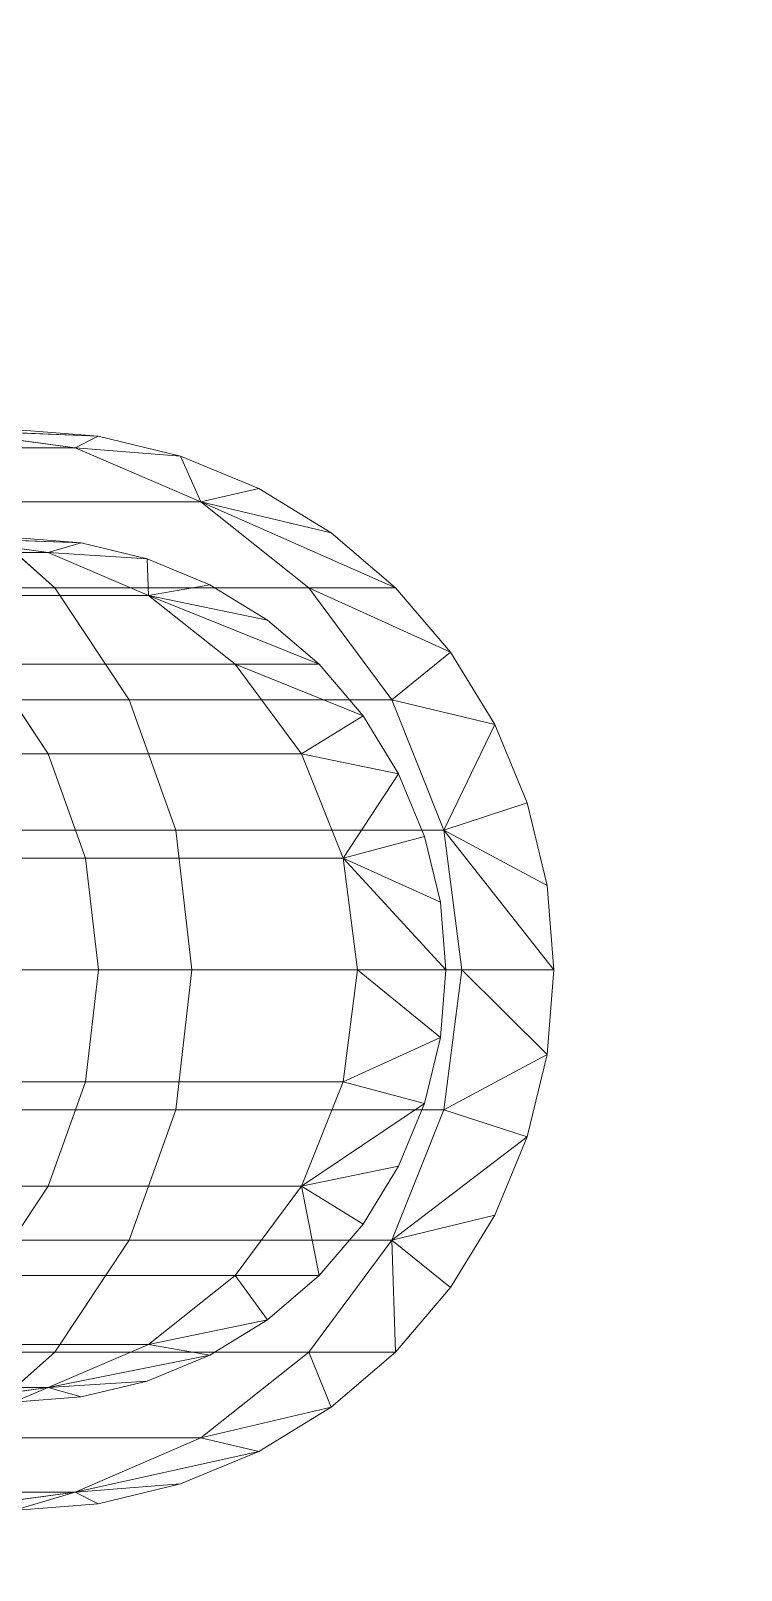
# Model space of a CAD drawing. Header units: centimetres. Extents: x -1762 to 3746, y -261 to 6534.
# Drawn here: x -1337.406 to -1336.749, y 5817.804 to 5819.229 of the extents above; entities that cross this region are included whole.
import ezdxf

# ---------------------------------------------------------------- set-up
doc = ezdxf.new("R2010")
doc.units = ezdxf.units.CM
doc.linetypes.add('Hidden', pattern=[0.714375, 0.47625, -0.238125])
doc.layers.add('A-ANNO-NOTE', color=7, linetype='Continuous', lineweight=9)
doc.layers.add('A-DETL-HDLN', color=7, linetype='Hidden', lineweight=9)
doc.layers.add('G-IMPT', color=7, linetype='Continuous', lineweight=9, true_color=0x007f7f)

# ---------------------------------------------------------------- blocks, each defined once
blk = doc.blocks.new('EQ-05-007 - EQ-05-007_dwg_Agrupar_308-1548997-Planta bodega almacenamiento congelados')
at = {"layer": 'A-DETL-HDLN'}
for p, q in [((3.1718, 9.994), (3.25, 10.0002)), ((3.1718, 9.994), (3.25, 10.0002)), ((3.1931, 9.9832), (3.3181, 10.0002)), ((3.1931, 9.9832), (3.25, 10.0002)), ((3.0955, 9.9757), (3.1718, 9.994)), ((3.0955, 9.9757), (3.1718, 9.994)), ((3.1931, 9.9832), (3.1718, 9.994)), ((3.1718, 9.994), (3.1931, 9.9832)), ((3.1931, 9.9832), (3.1718, 9.994)), ((3.023, 9.9457), (3.1931, 9.9832)), ((3.023, 9.9457), (3.0955, 9.9757)), ((3.023, 9.9457), (3.0955, 9.9757)), ((3.0767, 9.9332), (3.1931, 9.9832)), ((3.1931, 9.9832), (3.0955, 9.9757)), ((3.1931, 9.9832), (3.4059, 9.9832)), ((2.9561, 9.9047), (3.023, 9.9457)), ((2.9561, 9.9047), (3.023, 9.9457)), ((3.0767, 9.9332), (3.023, 9.9457)), ((2.9561, 9.9047), (3.0767, 9.9332)), ((2.9766, 9.8538), (3.0767, 9.9332)), ((3.0767, 9.9332), (3.3014, 9.9332)), ((3.2118, 9.8538), (3.3014, 9.9332)), ((2.8964, 9.8538), (2.9561, 9.9047)), ((2.8964, 9.8538), (2.9561, 9.9047)), ((2.9766, 9.8538), (2.9561, 9.9047)), ((3.1874, 9.8953), (3.25, 9.9002)), ((3.1874, 9.8953), (3.25, 9.9002)), ((3.2181, 9.8866), (3.25, 9.9002)), ((3.2181, 9.8866), (3.3181, 9.9002)), ((3.0684, 9.8566), (3.2181, 9.8866)), ((3.125, 9.8466), (3.2181, 9.8866)), ((3.1264, 9.8806), (3.1874, 9.8953)), ((3.1264, 9.8806), (3.1874, 9.8953)), ((3.2181, 9.8866), (3.1264, 9.8806)), ((3.2181, 9.8866), (3.1874, 9.8953)), ((3.2181, 9.8866), (3.4283, 9.8866)), ((3.0684, 9.8566), (3.1264, 9.8806)), ((3.0684, 9.8566), (3.1264, 9.8806)), ((3.0149, 9.8238), (3.0684, 9.8566)), ((3.0149, 9.8238), (3.0684, 9.8566)), ((3.125, 9.8466), (3.0684, 9.8566)), ((2.8455, 9.7941), (2.8964, 9.8538)), ((2.8455, 9.7941), (2.8964, 9.8538)), ((2.8999, 9.7502), (2.8964, 9.8538)), ((2.9766, 9.8538), (2.8964, 9.8538)), ((2.8999, 9.7502), (2.9766, 9.8538)), ((2.9766, 9.8538), (3.2118, 9.8538)), ((3.0149, 9.8238), (3.125, 9.8466)), ((3.0449, 9.783), (3.125, 9.8466)), ((3.125, 9.8466), (3.3447, 9.8466)), ((3.1429, 9.7502), (3.2118, 9.8538)), ((3.2118, 9.8538), (3.5858, 9.8538)), ((2.9672, 9.783), (3.0149, 9.8238)), ((2.9672, 9.783), (3.0149, 9.8238)), ((3.0449, 9.783), (3.0149, 9.8238)), ((2.8045, 9.7272), (2.8455, 9.7941)), ((2.8045, 9.7272), (2.8455, 9.7941)), ((2.8999, 9.7502), (2.8455, 9.7941)), ((2.9264, 9.7353), (2.9672, 9.783)), ((2.9264, 9.7353), (2.9672, 9.783)), ((2.9835, 9.7002), (2.9672, 9.783)), ((3.0449, 9.783), (2.9672, 9.783)), ((2.9835, 9.7002), (3.0449, 9.783)), ((3.0449, 9.783), (3.273, 9.783)), ((3.2179, 9.7002), (3.273, 9.783)), ((2.7745, 9.6547), (2.8999, 9.7502)), ((2.8999, 9.7502), (2.8045, 9.7272)), ((2.8516, 9.6296), (2.8999, 9.7502)), ((2.8999, 9.7502), (3.1429, 9.7502)), ((3.0997, 9.6296), (3.1429, 9.7502)), ((3.1429, 9.7502), (3.5296, 9.7502)), ((2.8936, 9.6818), (2.9264, 9.7353)), ((2.8936, 9.6818), (2.9264, 9.7353)), ((2.9835, 9.7002), (2.9264, 9.7353)), ((2.7745, 9.6547), (2.8045, 9.7272)), ((2.7745, 9.6547), (2.8045, 9.7272)), ((2.8696, 9.6238), (2.9835, 9.7002)), ((2.9835, 9.7002), (2.8936, 9.6818)), ((2.9449, 9.6037), (2.9835, 9.7002)), ((2.9835, 9.7002), (3.2179, 9.7002)), ((3.1833, 9.6037), (3.2179, 9.7002)), ((3.2179, 9.7002), (3.515, 9.7002)), ((2.8696, 9.6238), (2.8936, 9.6818)), ((2.8696, 9.6238), (2.8936, 9.6818)), ((2.7562, 9.5784), (2.7745, 9.6547)), ((2.7562, 9.5784), (2.7745, 9.6547)), ((2.8516, 9.6296), (2.7745, 9.6547)), ((2.7562, 9.5784), (2.8516, 9.6296)), ((2.8352, 9.5002), (2.8516, 9.6296)), ((2.8516, 9.6296), (3.0997, 9.6296)), ((3.0849, 9.5002), (3.0997, 9.6296)), ((3.0997, 9.6296), (3.4943, 9.6296)), ((2.8549, 9.5628), (2.8696, 9.6238)), ((2.8549, 9.5628), (2.8696, 9.6238)), ((2.9449, 9.6037), (2.8696, 9.6238)), ((2.8549, 9.5628), (2.9449, 9.6037)), ((2.9318, 9.5002), (2.9449, 9.6037)), ((2.9449, 9.6037), (3.1833, 9.6037)), ((3.1715, 9.5002), (3.1833, 9.6037)), ((3.1833, 9.6037), (3.4919, 9.6037)), ((2.75, 9.5002), (2.7562, 9.5784)), ((2.7562, 9.5784), (2.75, 9.5002)), ((2.7562, 9.5784), (2.8352, 9.5002)), ((2.85, 9.5002), (2.8549, 9.5628)), ((2.8549, 9.5628), (2.85, 9.5002)), ((2.8549, 9.5628), (2.9318, 9.5002)), ((2.7562, 9.422), (2.75, 9.5002)), ((2.75, 9.5002), (2.7562, 9.422)), ((2.8516, 9.3708), (2.75, 9.5002)), ((2.75, 9.5002), (2.8352, 9.5002)), ((2.8516, 9.3708), (2.8352, 9.5002)), ((2.8352, 9.5002), (3.0849, 9.5002)), ((2.8549, 9.4376), (2.85, 9.5002)), ((2.85, 9.5002), (2.8549, 9.4376)), ((2.9449, 9.3967), (2.85, 9.5002)), ((2.9318, 9.5002), (2.85, 9.5002)), ((2.9449, 9.3967), (2.9318, 9.5002)), ((2.9318, 9.5002), (3.1715, 9.5002)), ((3.0997, 9.3708), (3.0849, 9.5002)), ((3.0849, 9.5002), (3.4822, 9.5002)), ((3.1833, 9.3967), (3.1715, 9.5002)), ((3.1715, 9.5002), (3.4822, 9.5002)), ((2.8696, 9.3766), (2.8549, 9.4376)), ((2.8696, 9.3766), (2.8549, 9.4376)), ((2.9449, 9.3967), (2.8549, 9.4376)), ((2.7745, 9.3457), (2.7562, 9.422)), ((2.7745, 9.3457), (2.7562, 9.422)), ((2.8516, 9.3708), (2.7562, 9.422)), ((2.9449, 9.3967), (2.8696, 9.3766)), ((2.8936, 9.3186), (2.9449, 9.3967)), ((2.9835, 9.3002), (2.9449, 9.3967)), ((2.9449, 9.3967), (3.1833, 9.3967)), ((3.2179, 9.3002), (3.1833, 9.3967)), ((3.1833, 9.3967), (3.4919, 9.3967)), ((2.8936, 9.3186), (2.8696, 9.3766)), ((2.8936, 9.3186), (2.8696, 9.3766)), ((2.8516, 9.3708), (2.7745, 9.3457)), ((2.8045, 9.2732), (2.8516, 9.3708)), ((2.8999, 9.2502), (2.8516, 9.3708)), ((2.8516, 9.3708), (3.0997, 9.3708)), ((3.1429, 9.2502), (3.0997, 9.3708)), ((3.0997, 9.3708), (3.4943, 9.3708)), ((2.8045, 9.2732), (2.7745, 9.3457)), ((2.8045, 9.2732), (2.7745, 9.3457)), ((2.9264, 9.2651), (2.8936, 9.3186)), ((2.9264, 9.2651), (2.8936, 9.3186)), ((2.9835, 9.3002), (2.8936, 9.3186)), ((2.9264, 9.2651), (2.9835, 9.3002)), ((3.0449, 9.2174), (2.9835, 9.3002)), ((2.9835, 9.3002), (3.2179, 9.3002)), ((3.273, 9.2174), (3.2179, 9.3002)), ((3.2179, 9.3002), (3.515, 9.3002)), ((2.8455, 9.2063), (2.8045, 9.2732)), ((2.8455, 9.2063), (2.8045, 9.2732)), ((2.8999, 9.2502), (2.8045, 9.2732)), ((2.9672, 9.2174), (2.9264, 9.2651)), ((2.9672, 9.2174), (2.9264, 9.2651)), ((3.0449, 9.2174), (2.9264, 9.2651)), ((2.8455, 9.2063), (2.8999, 9.2502)), ((2.9766, 9.1467), (2.8999, 9.2502)), ((2.8999, 9.2502), (3.1429, 9.2502)), ((3.2118, 9.1467), (3.1429, 9.2502)), ((3.1429, 9.2502), (3.5296, 9.2502)), ((3.0149, 9.1766), (2.9672, 9.2174)), ((3.0149, 9.1766), (2.9672, 9.2174)), ((3.125, 9.1538), (2.9672, 9.2174)), ((3.0449, 9.2174), (2.9672, 9.2174)), ((3.125, 9.1538), (3.0449, 9.2174)), ((3.0449, 9.2174), (3.273, 9.2174)), ((2.8964, 9.1467), (2.8455, 9.2063)), ((2.8964, 9.1467), (2.8455, 9.2063)), ((2.9766, 9.1467), (2.8455, 9.2063)), ((3.0684, 9.1438), (3.0149, 9.1766)), ((3.0684, 9.1438), (3.0149, 9.1766)), ((3.125, 9.1538), (3.0149, 9.1766)), ((2.9561, 9.0957), (2.8964, 9.1467)), ((2.9561, 9.0957), (2.8964, 9.1467)), ((3.0767, 9.0672), (2.8964, 9.1467)), ((2.9766, 9.1467), (2.8964, 9.1467)), ((3.0767, 9.0672), (2.9766, 9.1467)), ((2.9766, 9.1467), (3.2118, 9.1467)), ((3.125, 9.1538), (3.0684, 9.1438)), ((3.2181, 9.1138), (3.125, 9.1538)), ((3.1264, 9.1198), (3.125, 9.1538)), ((3.125, 9.1538), (3.3447, 9.1538)), ((3.3014, 9.0672), (3.2118, 9.1467)), ((3.2118, 9.1467), (3.5858, 9.1467)), ((3.1264, 9.1198), (3.0684, 9.1438)), ((3.1264, 9.1198), (3.0684, 9.1438)), ((3.1874, 9.1051), (3.1264, 9.1198)), ((3.1874, 9.1051), (3.1264, 9.1198)), ((3.2181, 9.1138), (3.1264, 9.1198)), ((3.1874, 9.1051), (3.2181, 9.1138)), ((3.25, 9.1002), (3.1874, 9.1051)), ((3.25, 9.1002), (3.1874, 9.1051)), ((3.3181, 9.1002), (3.1874, 9.1051)), ((3.3181, 9.1002), (3.2181, 9.1138)), ((3.2181, 9.1138), (3.4283, 9.1138)), ((3.023, 9.0547), (2.9561, 9.0957)), ((3.023, 9.0547), (2.9561, 9.0957)), ((3.0767, 9.0672), (2.9561, 9.0957)), ((3.0767, 9.0672), (3.023, 9.0547)), ((3.1931, 9.0172), (3.0767, 9.0672)), ((3.0955, 9.0247), (3.0767, 9.0672)), ((3.0767, 9.0672), (3.3014, 9.0672)), ((3.0955, 9.0247), (3.023, 9.0547)), ((3.0955, 9.0247), (3.023, 9.0547)), ((3.1718, 9.0064), (3.0955, 9.0247)), ((3.1718, 9.0064), (3.0955, 9.0247)), ((3.1931, 9.0172), (3.0955, 9.0247)), ((3.1718, 9.0064), (3.1931, 9.0172)), ((3.1718, 9.0064), (3.1931, 9.0172)), ((3.1718, 9.0064), (3.1931, 9.0172)), ((3.3181, 9.0002), (3.1931, 9.0172)), ((3.1931, 9.0172), (3.4059, 9.0172)), ((3.1718, 9.0064), (3.25, 9.0002)), ((3.25, 9.0002), (3.1718, 9.0064)), ((3.3181, 9.0002), (3.1718, 9.0064))]:
    blk.add_line(p, q, dxfattribs=at)
at = {"layer": 'G-IMPT'}
for p, q in [((3.1718, 9.994), (3.25, 10.0002)), ((3.1718, 9.994), (3.25, 10.0002)), ((3.25, 10.0002), (3.1718, 9.994)), ((3.1931, 9.9832), (3.3181, 10.0002)), ((3.1931, 9.9832), (3.25, 10.0002)), ((3.0955, 9.9757), (3.1718, 9.994)), ((3.0955, 9.9757), (3.1718, 9.994)), ((3.0955, 9.9757), (3.1718, 9.994)), ((3.1931, 9.9832), (3.1718, 9.994)), ((3.023, 9.9457), (3.1931, 9.9832)), ((3.023, 9.9457), (3.0955, 9.9757)), ((3.023, 9.9457), (3.0955, 9.9757)), ((3.0955, 9.9757), (3.023, 9.9457)), ((3.0767, 9.9332), (3.1931, 9.9832)), ((3.1931, 9.9832), (3.0955, 9.9757)), ((3.1931, 9.9832), (3.4059, 9.9832)), ((2.9561, 9.9047), (3.023, 9.9457)), ((2.9561, 9.9047), (3.023, 9.9457)), ((2.9561, 9.9047), (3.023, 9.9457)), ((3.0767, 9.9332), (3.023, 9.9457)), ((2.9561, 9.9047), (3.0767, 9.9332)), ((2.9766, 9.8538), (3.0767, 9.9332)), ((3.0767, 9.9332), (3.3014, 9.9332)), ((3.2118, 9.8538), (3.3014, 9.9332)), ((2.8964, 9.8538), (2.9561, 9.9047)), ((2.8964, 9.8538), (2.9561, 9.9047)), ((2.8964, 9.8538), (2.9561, 9.9047)), ((2.9766, 9.8538), (2.9561, 9.9047)), ((3.1874, 9.8953), (3.25, 9.9002)), ((3.1874, 9.8953), (3.25, 9.9002)), ((3.25, 9.9002), (3.1874, 9.8953)), ((3.2181, 9.8866), (3.25, 9.9002)), ((3.2181, 9.8866), (3.3181, 9.9002)), ((3.0684, 9.8566), (3.2181, 9.8866)), ((3.125, 9.8466), (3.2181, 9.8866)), ((3.1264, 9.8806), (3.1874, 9.8953)), ((3.1264, 9.8806), (3.1874, 9.8953)), ((3.1874, 9.8953), (3.1264, 9.8806)), ((3.2181, 9.8866), (3.1264, 9.8806)), ((3.2181, 9.8866), (3.1874, 9.8953)), ((3.2181, 9.8866), (3.4283, 9.8866)), ((3.0684, 9.8566), (3.1264, 9.8806)), ((3.0684, 9.8566), (3.1264, 9.8806)), ((3.1264, 9.8806), (3.0684, 9.8566)), ((3.0149, 9.8238), (3.0684, 9.8566)), ((3.0149, 9.8238), (3.0684, 9.8566)), ((3.0149, 9.8238), (3.0684, 9.8566)), ((3.125, 9.8466), (3.0684, 9.8566)), ((2.8455, 9.7941), (2.8964, 9.8538)), ((2.8455, 9.7941), (2.8964, 9.8538)), ((2.8964, 9.8538), (2.8455, 9.7941)), ((2.8999, 9.7502), (2.8964, 9.8538)), ((2.9766, 9.8538), (2.8964, 9.8538)), ((2.8999, 9.7502), (2.9766, 9.8538)), ((2.9766, 9.8538), (3.2118, 9.8538)), ((3.0149, 9.8238), (3.125, 9.8466)), ((3.0449, 9.783), (3.125, 9.8466)), ((3.125, 9.8466), (3.3447, 9.8466)), ((3.1429, 9.7502), (3.2118, 9.8538)), ((3.2118, 9.8538), (3.5858, 9.8538)), ((2.9672, 9.783), (3.0149, 9.8238)), ((2.9672, 9.783), (3.0149, 9.8238)), ((2.9672, 9.783), (3.0149, 9.8238)), ((3.0449, 9.783), (3.0149, 9.8238)), ((2.8045, 9.7272), (2.8455, 9.7941)), ((2.8045, 9.7272), (2.8455, 9.7941)), ((2.8045, 9.7272), (2.8455, 9.7941)), ((2.8999, 9.7502), (2.8455, 9.7941)), ((2.9264, 9.7353), (2.9672, 9.783)), ((2.9264, 9.7353), (2.9672, 9.783)), ((2.9672, 9.783), (2.9264, 9.7353)), ((2.9835, 9.7002), (2.9672, 9.783)), ((3.0449, 9.783), (2.9672, 9.783)), ((2.9835, 9.7002), (3.0449, 9.783)), ((3.0449, 9.783), (3.273, 9.783)), ((3.2179, 9.7002), (3.273, 9.783)), ((2.7745, 9.6547), (2.8999, 9.7502)), ((2.8999, 9.7502), (2.8045, 9.7272)), ((2.8516, 9.6296), (2.8999, 9.7502)), ((2.8999, 9.7502), (3.1429, 9.7502)), ((3.0997, 9.6296), (3.1429, 9.7502)), ((3.1429, 9.7502), (3.5296, 9.7502)), ((2.8936, 9.6818), (2.9264, 9.7353)), ((2.8936, 9.6818), (2.9264, 9.7353)), ((2.9264, 9.7353), (2.8936, 9.6818)), ((2.9835, 9.7002), (2.9264, 9.7353)), ((2.7745, 9.6547), (2.8045, 9.7272)), ((2.7745, 9.6547), (2.8045, 9.7272)), ((2.8045, 9.7272), (2.7745, 9.6547)), ((2.8696, 9.6238), (2.9835, 9.7002)), ((2.9835, 9.7002), (2.8936, 9.6818)), ((2.9449, 9.6037), (2.9835, 9.7002)), ((2.9835, 9.7002), (3.2179, 9.7002)), ((3.1833, 9.6037), (3.2179, 9.7002)), ((3.2179, 9.7002), (3.515, 9.7002)), ((2.8696, 9.6238), (2.8936, 9.6818)), ((2.8696, 9.6238), (2.8936, 9.6818)), ((2.8936, 9.6818), (2.8696, 9.6238)), ((2.7562, 9.5784), (2.7745, 9.6547)), ((2.7562, 9.5784), (2.7745, 9.6547)), ((2.7562, 9.5784), (2.7745, 9.6547)), ((2.8516, 9.6296), (2.7745, 9.6547)), ((2.7562, 9.5784), (2.8516, 9.6296)), ((2.8352, 9.5002), (2.8516, 9.6296)), ((2.8516, 9.6296), (3.0997, 9.6296)), ((3.0849, 9.5002), (3.0997, 9.6296)), ((3.0997, 9.6296), (3.4943, 9.6296)), ((2.8549, 9.5628), (2.8696, 9.6238)), ((2.8549, 9.5628), (2.8696, 9.6238)), ((2.8696, 9.6238), (2.8549, 9.5628)), ((2.8549, 9.5628), (2.8696, 9.6238)), ((2.9449, 9.6037), (2.8696, 9.6238)), ((2.8549, 9.5628), (2.9449, 9.6037)), ((2.9318, 9.5002), (2.9449, 9.6037)), ((2.9449, 9.6037), (3.1833, 9.6037)), ((3.1715, 9.5002), (3.1833, 9.6037)), ((3.1833, 9.6037), (3.4919, 9.6037)), ((2.75, 9.5002), (2.7562, 9.5784)), ((2.7562, 9.5784), (2.75, 9.5002)), ((2.75, 9.5002), (2.7562, 9.5784)), ((2.7562, 9.5784), (2.8352, 9.5002)), ((2.85, 9.5002), (2.8549, 9.5628)), ((2.8549, 9.5628), (2.85, 9.5002)), ((2.8549, 9.5628), (2.85, 9.5002)), ((2.85, 9.5002), (2.8549, 9.5628)), ((2.8549, 9.5628), (2.9318, 9.5002)), ((2.7562, 9.422), (2.75, 9.5002)), ((2.75, 9.5002), (2.7562, 9.422)), ((2.8516, 9.3708), (2.75, 9.5002)), ((2.75, 9.5002), (2.8352, 9.5002)), ((2.7562, 9.422), (2.75, 9.5002)), ((2.75, 9.5002), (2.7562, 9.422)), ((2.8516, 9.3708), (2.8352, 9.5002)), ((2.8352, 9.5002), (3.0849, 9.5002)), ((2.8549, 9.4376), (2.85, 9.5002)), ((2.85, 9.5002), (2.8549, 9.4376)), ((2.9449, 9.3967), (2.85, 9.5002)), ((2.9318, 9.5002), (2.85, 9.5002)), ((2.8549, 9.4376), (2.85, 9.5002)), ((2.9449, 9.3967), (2.9318, 9.5002)), ((2.9318, 9.5002), (3.1715, 9.5002)), ((3.0997, 9.3708), (3.0849, 9.5002)), ((3.0849, 9.5002), (3.4822, 9.5002)), ((3.1833, 9.3967), (3.1715, 9.5002)), ((3.1715, 9.5002), (3.4822, 9.5002)), ((2.8696, 9.3766), (2.8549, 9.4376)), ((2.8696, 9.3766), (2.8549, 9.4376)), ((2.9449, 9.3967), (2.8549, 9.4376)), ((2.8696, 9.3766), (2.8549, 9.4376)), ((2.7745, 9.3457), (2.7562, 9.422)), ((2.7745, 9.3457), (2.7562, 9.422)), ((2.8516, 9.3708), (2.7562, 9.422)), ((2.7745, 9.3457), (2.7562, 9.422)), ((2.7562, 9.422), (2.7745, 9.3457)), ((2.9449, 9.3967), (2.8696, 9.3766)), ((2.8936, 9.3186), (2.9449, 9.3967)), ((2.9835, 9.3002), (2.9449, 9.3967)), ((2.9449, 9.3967), (3.1833, 9.3967)), ((3.2179, 9.3002), (3.1833, 9.3967)), ((3.1833, 9.3967), (3.4919, 9.3967)), ((2.8936, 9.3186), (2.8696, 9.3766)), ((2.8936, 9.3186), (2.8696, 9.3766)), ((2.8936, 9.3186), (2.8696, 9.3766)), ((2.8516, 9.3708), (2.7745, 9.3457)), ((2.8045, 9.2732), (2.8516, 9.3708)), ((2.8999, 9.2502), (2.8516, 9.3708)), ((2.8516, 9.3708), (3.0997, 9.3708)), ((3.1429, 9.2502), (3.0997, 9.3708)), ((3.0997, 9.3708), (3.4943, 9.3708)), ((2.8045, 9.2732), (2.7745, 9.3457)), ((2.8045, 9.2732), (2.7745, 9.3457)), ((2.7745, 9.3457), (2.8045, 9.2732)), ((2.9264, 9.2651), (2.8936, 9.3186)), ((2.9264, 9.2651), (2.8936, 9.3186)), ((2.9835, 9.3002), (2.8936, 9.3186)), ((2.8936, 9.3186), (2.9264, 9.2651)), ((2.9264, 9.2651), (2.9835, 9.3002)), ((3.0449, 9.2174), (2.9835, 9.3002)), ((2.9835, 9.3002), (3.2179, 9.3002)), ((3.273, 9.2174), (3.2179, 9.3002)), ((3.2179, 9.3002), (3.515, 9.3002)), ((2.8455, 9.2063), (2.8045, 9.2732)), ((2.8455, 9.2063), (2.8045, 9.2732)), ((2.8999, 9.2502), (2.8045, 9.2732)), ((2.8045, 9.2732), (2.8455, 9.2063)), ((2.9672, 9.2174), (2.9264, 9.2651)), ((2.9672, 9.2174), (2.9264, 9.2651)), ((3.0449, 9.2174), (2.9264, 9.2651)), ((2.9264, 9.2651), (2.9672, 9.2174)), ((2.8455, 9.2063), (2.8999, 9.2502)), ((2.9766, 9.1467), (2.8999, 9.2502)), ((2.8999, 9.2502), (3.1429, 9.2502)), ((3.2118, 9.1467), (3.1429, 9.2502)), ((3.1429, 9.2502), (3.5296, 9.2502)), ((3.0149, 9.1766), (2.9672, 9.2174)), ((3.0149, 9.1766), (2.9672, 9.2174)), ((3.125, 9.1538), (2.9672, 9.2174)), ((3.0449, 9.2174), (2.9672, 9.2174)), ((2.9672, 9.2174), (3.0149, 9.1766)), ((3.0149, 9.1766), (2.9672, 9.2174)), ((3.125, 9.1538), (3.0449, 9.2174)), ((3.0449, 9.2174), (3.273, 9.2174)), ((2.8964, 9.1467), (2.8455, 9.2063)), ((2.8964, 9.1467), (2.8455, 9.2063)), ((2.9766, 9.1467), (2.8455, 9.2063)), ((2.8964, 9.1467), (2.8455, 9.2063)), ((3.0684, 9.1438), (3.0149, 9.1766)), ((3.0684, 9.1438), (3.0149, 9.1766)), ((3.125, 9.1538), (3.0149, 9.1766)), ((3.0149, 9.1766), (3.0684, 9.1438)), ((2.9561, 9.0957), (2.8964, 9.1467)), ((2.9561, 9.0957), (2.8964, 9.1467)), ((3.0767, 9.0672), (2.8964, 9.1467)), ((2.9766, 9.1467), (2.8964, 9.1467)), ((2.8964, 9.1467), (2.9561, 9.0957)), ((3.0767, 9.0672), (2.9766, 9.1467)), ((2.9766, 9.1467), (3.2118, 9.1467)), ((3.125, 9.1538), (3.0684, 9.1438)), ((3.2181, 9.1138), (3.125, 9.1538)), ((3.1264, 9.1198), (3.125, 9.1538)), ((3.125, 9.1538), (3.3447, 9.1538)), ((3.3014, 9.0672), (3.2118, 9.1467)), ((3.2118, 9.1467), (3.5858, 9.1467)), ((3.1264, 9.1198), (3.0684, 9.1438)), ((3.1264, 9.1198), (3.0684, 9.1438)), ((3.0684, 9.1438), (3.1264, 9.1198)), ((3.1874, 9.1051), (3.1264, 9.1198)), ((3.1874, 9.1051), (3.1264, 9.1198)), ((3.2181, 9.1138), (3.1264, 9.1198)), ((3.1264, 9.1198), (3.1874, 9.1051)), ((3.1874, 9.1051), (3.2181, 9.1138)), ((3.25, 9.1002), (3.1874, 9.1051)), ((3.25, 9.1002), (3.1874, 9.1051)), ((3.3181, 9.1002), (3.1874, 9.1051)), ((3.25, 9.1002), (3.1874, 9.1051)), ((3.1874, 9.1051), (3.25, 9.1002)), ((3.3181, 9.1002), (3.2181, 9.1138)), ((3.2181, 9.1138), (3.4283, 9.1138)), ((3.023, 9.0547), (2.9561, 9.0957)), ((3.023, 9.0547), (2.9561, 9.0957)), ((3.0767, 9.0672), (2.9561, 9.0957)), ((3.023, 9.0547), (2.9561, 9.0957)), ((3.0767, 9.0672), (3.023, 9.0547)), ((3.1931, 9.0172), (3.0767, 9.0672)), ((3.0955, 9.0247), (3.0767, 9.0672)), ((3.0767, 9.0672), (3.3014, 9.0672)), ((3.0955, 9.0247), (3.023, 9.0547)), ((3.0955, 9.0247), (3.023, 9.0547)), ((3.023, 9.0547), (3.0955, 9.0247)), ((3.1718, 9.0064), (3.0955, 9.0247)), ((3.1718, 9.0064), (3.0955, 9.0247)), ((3.1931, 9.0172), (3.0955, 9.0247)), ((3.0955, 9.0247), (3.1718, 9.0064)), ((3.1718, 9.0064), (3.1931, 9.0172)), ((3.3181, 9.0002), (3.1931, 9.0172)), ((3.1931, 9.0172), (3.4059, 9.0172)), ((3.1718, 9.0064), (3.25, 9.0002)), ((3.25, 9.0002), (3.1718, 9.0064)), ((3.3181, 9.0002), (3.1718, 9.0064)), ((3.1718, 9.0064), (3.25, 9.0002))]:
    blk.add_line(p, q, dxfattribs=at)
at = {"layer": 'G-IMPT', "flags": 128}
for points in [[(4.6677, 9.9332), (4.125, 9.9332), (4.1853, 9.9832), (3.7443, 9.9832), (3.8358, 10.0002), (3.5179, 10.0002), (3.63, 9.9832), (3.4431, 9.9832), (3.5596, 9.9332), (3.4045, 9.9757), (3.5596, 9.9332), (3.477, 9.9457), (3.4045, 9.9757), (3.3282, 9.994), (3.25, 10.0002), (3.1718, 9.994), (3.0955, 9.9757)], [(3.1718, 9.994), (3.25, 10.0002), (3.1931, 9.9832), (3.25, 10.0002), (3.3181, 10.0002), (3.1931, 9.9832), (3.1718, 9.994), (3.0955, 9.9757)], [(4.0732, 9.8538), (3.5858, 9.8538), (3.659, 9.9332), (3.3014, 9.9332), (3.4059, 9.9832), (3.1931, 9.9832), (3.3181, 10.0002), (3.25, 10.0002)], [(3.1718, 9.994), (3.1931, 9.9832), (3.4059, 9.9832), (3.3014, 9.9332), (3.659, 9.9332), (3.5858, 9.8538), (4.0732, 9.8538)], [(3.023, 9.9457), (3.0955, 9.9757), (3.1931, 9.9832), (3.023, 9.9457), (3.1931, 9.9832), (3.0767, 9.9332), (3.3014, 9.9332), (3.2118, 9.8538), (3.5858, 9.8538), (3.5296, 9.7502), (4.0335, 9.7502), (4.0085, 9.6296)], [(4.0085, 9.6296), (4.0335, 9.7502), (3.5296, 9.7502), (3.5858, 9.8538), (3.2118, 9.8538), (3.3014, 9.9332), (3.0767, 9.9332), (3.1931, 9.9832), (3.0955, 9.9757), (3.023, 9.9457)], [(2.9561, 9.9047), (3.023, 9.9457), (3.0767, 9.9332), (2.9561, 9.9047), (2.8964, 9.8538)], [(4.0085, 9.6296), (3.4943, 9.6296), (3.5296, 9.7502), (3.1429, 9.7502), (3.2118, 9.8538), (2.9766, 9.8538), (3.0767, 9.9332), (3.023, 9.9457), (2.9561, 9.9047)], [(4.0085, 9.6296), (3.4943, 9.6296), (3.5296, 9.7502), (3.1429, 9.7502), (3.2118, 9.8538), (2.9766, 9.8538), (2.9561, 9.9047), (2.9766, 9.8538), (3.0767, 9.9332), (2.9561, 9.9047)], [(2.9561, 9.9047), (2.8964, 9.8538), (2.8455, 9.7941), (2.8999, 9.7502), (2.9766, 9.8538), (2.8964, 9.8538), (2.8999, 9.7502), (2.8964, 9.8538), (2.8455, 9.7941)], [(3.273, 9.783), (3.2179, 9.7002), (2.9835, 9.7002), (2.8936, 9.6818), (2.8696, 9.6238), (2.9835, 9.7002), (2.9449, 9.6037), (2.8549, 9.5628), (2.9318, 9.5002), (2.85, 9.5002), (2.8549, 9.5628), (2.9318, 9.5002), (2.9449, 9.6037), (2.8696, 9.6238), (2.9835, 9.7002), (2.8936, 9.6818), (2.9264, 9.7353), (2.9835, 9.7002), (2.9672, 9.783), (3.0449, 9.783), (3.0149, 9.8238), (3.125, 9.8466), (3.2181, 9.8866), (3.0684, 9.8566), (3.1264, 9.8806), (3.2181, 9.8866), (3.4283, 9.8866)], [(3.25, 9.9002), (3.2181, 9.8866), (3.1874, 9.8953), (3.1264, 9.8806), (3.2181, 9.8866), (3.0684, 9.8566), (3.125, 9.8466), (3.0449, 9.783), (3.0149, 9.8238), (2.9672, 9.783), (3.0449, 9.783), (2.9835, 9.7002), (2.9672, 9.783), (2.9264, 9.7353), (2.9835, 9.7002), (3.0449, 9.783), (3.273, 9.783), (3.2179, 9.7002), (3.515, 9.7002)], [(3.0684, 9.8566), (3.1264, 9.8806), (3.1874, 9.8953), (3.25, 9.9002)], [(4.7056, 9.8866), (4.1982, 9.8866), (4.25, 9.9002), (3.8358, 9.9002), (3.7626, 9.8866), (3.4283, 9.8866), (3.5179, 9.9002), (3.3181, 9.9002), (3.2181, 9.8866), (3.1874, 9.8953), (3.25, 9.9002), (3.2181, 9.8866), (3.3181, 9.9002), (3.25, 9.9002), (3.3126, 9.8953), (3.3181, 9.9002), (3.4181, 9.8866), (3.3736, 9.8806), (3.5113, 9.8466), (3.4316, 9.8566), (3.4851, 9.8238), (3.5113, 9.8466), (3.5215, 9.7939), (3.5914, 9.783)], [(4.15, 9.8466), (4.1982, 9.8866), (3.7626, 9.8866), (3.6944, 9.8466), (3.3447, 9.8466), (3.4283, 9.8866), (3.2181, 9.8866), (3.125, 9.8466), (3.3447, 9.8466), (3.4283, 9.8866), (3.7626, 9.8866), (3.6944, 9.8466), (4.0705, 9.8466)], [(3.0684, 9.8566), (3.0149, 9.8238), (2.9672, 9.783)], [(4.0705, 9.8466), (3.6944, 9.8466), (3.6358, 9.783), (3.273, 9.783), (3.3447, 9.8466), (3.125, 9.8466), (3.0684, 9.8566), (3.0149, 9.8238), (3.125, 9.8466), (3.0449, 9.783), (3.273, 9.783), (3.3447, 9.8466), (3.6944, 9.8466), (3.6358, 9.783), (4.0461, 9.783)], [(3.4943, 9.6296), (3.0997, 9.6296), (3.1429, 9.7502), (2.8999, 9.7502), (2.9766, 9.8538), (2.8964, 9.8538)], [(2.7745, 9.6547), (2.8045, 9.7272), (2.8455, 9.7941), (2.8045, 9.7272)], [(2.8455, 9.7941), (2.8999, 9.7502), (3.1429, 9.7502), (3.0997, 9.6296), (3.4943, 9.6296)], [(2.8696, 9.6238), (2.8936, 9.6818), (2.9264, 9.7353), (2.9672, 9.783)], [(2.7745, 9.6547), (2.8045, 9.7272), (2.8999, 9.7502), (2.7745, 9.6547), (2.8999, 9.7502), (2.8516, 9.6296), (3.0997, 9.6296), (3.0849, 9.5002), (3.4822, 9.5002)], [(3.4822, 9.5002), (3.0849, 9.5002), (3.0997, 9.6296), (2.8516, 9.6296), (2.8999, 9.7502), (2.8045, 9.7272)], [(3.4919, 9.6037), (3.1833, 9.6037), (3.2179, 9.7002), (2.9835, 9.7002), (2.9449, 9.6037), (3.1833, 9.6037), (3.2179, 9.7002), (3.515, 9.7002)], [(4.0732, 9.1467), (3.5858, 9.1467), (3.5296, 9.2502), (3.1429, 9.2502), (3.0997, 9.3708), (2.8516, 9.3708), (2.8352, 9.5002), (2.8516, 9.6296), (2.7745, 9.6547), (2.7562, 9.5784), (2.8516, 9.6296), (2.7745, 9.6547), (2.7562, 9.5784)], [(2.7562, 9.5784), (2.8516, 9.6296), (2.8352, 9.5002), (2.7562, 9.5784), (2.8352, 9.5002), (2.75, 9.5002), (2.7562, 9.5784), (2.75, 9.5002)], [(3.4919, 9.6037), (3.1833, 9.6037), (3.1715, 9.5002), (2.9318, 9.5002), (2.9449, 9.6037), (2.8549, 9.5628), (2.8696, 9.6238), (2.9449, 9.6037), (3.1833, 9.6037), (3.1715, 9.5002), (3.4822, 9.5002)], [(2.8352, 9.5002), (3.0849, 9.5002), (3.0997, 9.3708), (3.4943, 9.3708)], [(3.4943, 9.3708), (3.0997, 9.3708), (3.0849, 9.5002), (2.8352, 9.5002)], [(3.4919, 9.3967), (3.1833, 9.3967), (3.1715, 9.5002), (2.9318, 9.5002), (2.9449, 9.3967), (2.8549, 9.4376), (2.85, 9.5002), (2.9449, 9.3967), (2.9318, 9.5002), (2.85, 9.5002), (2.9449, 9.3967), (2.8549, 9.4376), (2.8696, 9.3766), (2.9449, 9.3967), (2.8936, 9.3186), (2.9835, 9.3002), (3.0449, 9.2174), (2.9264, 9.2651), (2.9672, 9.2174), (3.0449, 9.2174), (3.125, 9.1538), (2.9672, 9.2174), (3.0149, 9.1766), (3.125, 9.1538), (3.0449, 9.2174), (3.273, 9.2174)], [(2.85, 9.5002), (2.8549, 9.4376), (2.8696, 9.3766), (2.8936, 9.3186)], [(3.4822, 9.5002), (3.1715, 9.5002), (3.1833, 9.3967), (2.9449, 9.3967), (2.8696, 9.3766), (2.8936, 9.3186), (2.9449, 9.3967), (2.9835, 9.3002), (2.9264, 9.2651), (3.0449, 9.2174), (2.9672, 9.2174), (3.125, 9.1538), (3.0149, 9.1766), (3.0684, 9.1438), (3.125, 9.1538), (3.1264, 9.1198), (3.2181, 9.1138), (3.3181, 9.1002), (3.1874, 9.1051), (3.25, 9.1002)], [(4.0732, 9.1467), (3.5858, 9.1467), (3.5296, 9.2502), (3.1429, 9.2502), (3.0997, 9.3708), (2.8516, 9.3708), (2.7562, 9.422), (2.7745, 9.3457)], [(3.4919, 9.3967), (3.1833, 9.3967), (3.2179, 9.3002), (2.9835, 9.3002), (2.9449, 9.3967), (3.1833, 9.3967), (3.2179, 9.3002), (3.515, 9.3002)], [(4.7659, 9.0172), (4.3147, 9.0172), (4.25, 9.0002), (3.8358, 9.0002), (3.7443, 9.0172), (3.4059, 9.0172), (3.3014, 9.0672), (3.0767, 9.0672), (2.9766, 9.1467), (2.8455, 9.2063), (2.8045, 9.2732), (2.8999, 9.2502), (2.9766, 9.1467), (3.2118, 9.1467), (3.3014, 9.0672), (3.659, 9.0672), (3.7443, 9.0172), (4.1853, 9.0172), (4.25, 9.0002), (4.7324, 9.0002)], [(4.6989, 9.0172), (4.1853, 9.0172), (4.125, 9.0672), (3.659, 9.0672), (3.5858, 9.1467), (3.2118, 9.1467), (3.1429, 9.2502), (2.8999, 9.2502), (2.8516, 9.3708), (2.8045, 9.2732), (2.8516, 9.3708), (2.7745, 9.3457), (2.8045, 9.2732)], [(2.8045, 9.2732), (2.7745, 9.3457), (2.8516, 9.3708), (2.8999, 9.2502), (3.1429, 9.2502), (3.2118, 9.1467), (3.5858, 9.1467), (3.659, 9.0672), (4.125, 9.0672), (4.1853, 9.0172), (4.6989, 9.0172), (4.6677, 9.0672), (4.125, 9.0672), (4.0732, 9.1467)], [(3.6358, 9.2174), (3.273, 9.2174), (3.2179, 9.3002), (2.9835, 9.3002), (2.8936, 9.3186), (2.9264, 9.2651), (2.9835, 9.3002), (3.0449, 9.2174), (3.273, 9.2174), (3.2179, 9.3002), (3.515, 9.3002)], [(2.9672, 9.2174), (2.9264, 9.2651), (2.8936, 9.3186)], [(2.8455, 9.2063), (2.8045, 9.2732), (2.8999, 9.2502), (2.8455, 9.2063), (2.8964, 9.1467)], [(2.8455, 9.2063), (2.8999, 9.2502), (2.9766, 9.1467), (2.8455, 9.2063), (2.8964, 9.1467)], [(3.5914, 9.2174), (3.5328, 9.2174), (3.4851, 9.1766), (3.5914, 9.2174), (3.5113, 9.1538), (3.4316, 9.1438), (3.4181, 9.1138), (3.3736, 9.1198), (3.3126, 9.1051), (3.4181, 9.1138), (3.25, 9.1002), (3.3181, 9.1002), (3.1874, 9.1051), (3.2181, 9.1138), (3.125, 9.1538), (3.1264, 9.1198), (3.0684, 9.1438), (3.125, 9.1538), (3.3447, 9.1538), (3.273, 9.2174), (3.6358, 9.2174), (3.6944, 9.1538), (4.0705, 9.1538)], [(3.1874, 9.1051), (3.1264, 9.1198), (3.0684, 9.1438), (3.0149, 9.1766)], [(5.25, 9.0547), (4.7659, 9.0172), (5.25, 9.0547), (4.7971, 9.0672), (4.7659, 9.0172), (4.7324, 9.0002), (4.25, 9.0002), (4.1853, 9.0172), (3.7443, 9.0172), (3.659, 9.0672), (3.3014, 9.0672), (3.2118, 9.1467), (2.9766, 9.1467), (2.8964, 9.1467), (2.9561, 9.0957), (3.0767, 9.0672), (2.9766, 9.1467), (2.8964, 9.1467), (3.0767, 9.0672), (2.8964, 9.1467), (2.9561, 9.0957)], [(4.4268, 9.1467), (4.375, 9.0672), (4.0126, 9.0672), (3.9273, 9.0172), (3.63, 9.0172), (3.5179, 9.0002), (3.3181, 9.0002), (3.1718, 9.0064), (3.0955, 9.0247), (3.023, 9.0547), (3.0767, 9.0672), (3.0955, 9.0247), (3.0767, 9.0672), (3.1931, 9.0172), (3.4059, 9.0172), (3.5179, 9.0002), (3.8358, 9.0002), (3.9273, 9.0172), (4.3147, 9.0172), (4.375, 9.0672), (4.7971, 9.0672), (4.8239, 9.1467)], [(4.4268, 9.1467), (4.375, 9.0672), (4.0126, 9.0672), (3.9273, 9.0172), (3.63, 9.0172), (3.5179, 9.0002), (3.3181, 9.0002), (3.1931, 9.0172), (3.0955, 9.0247)], [(4.0705, 9.1538), (3.6944, 9.1538), (3.7626, 9.1138), (3.4283, 9.1138), (3.3447, 9.1538), (3.125, 9.1538), (3.2181, 9.1138), (3.4283, 9.1138), (3.3447, 9.1538), (3.6944, 9.1538), (3.7626, 9.1138), (4.1982, 9.1138), (4.15, 9.1538)], [(4.7056, 9.1138), (5.25, 9.1002), (4.7324, 9.1002), (4.25, 9.1002), (4.1982, 9.1138), (3.7626, 9.1138), (3.8358, 9.1002), (3.5179, 9.1002), (3.4283, 9.1138), (3.2181, 9.1138), (3.1264, 9.1198), (3.1874, 9.1051), (3.2181, 9.1138), (3.3181, 9.1002), (3.5179, 9.1002), (3.4283, 9.1138), (3.7626, 9.1138), (3.8358, 9.1002), (4.25, 9.1002), (4.1982, 9.1138), (4.7056, 9.1138), (4.7324, 9.1002), (4.7056, 9.1138), (5.25, 9.1198)], [(3.0955, 9.0247), (3.023, 9.0547), (2.9561, 9.0957), (3.023, 9.0547)], [(2.9561, 9.0957), (3.0767, 9.0672), (3.3014, 9.0672), (3.4059, 9.0172), (3.7443, 9.0172), (3.8358, 9.0002), (4.25, 9.0002), (4.3147, 9.0172), (4.7659, 9.0172), (4.7971, 9.0672), (4.375, 9.0672), (4.3147, 9.0172), (3.9273, 9.0172), (3.8358, 9.0002), (3.5179, 9.0002), (3.4059, 9.0172), (3.1931, 9.0172), (3.0767, 9.0672), (3.023, 9.0547)], [(3.3282, 9.0064), (3.25, 9.0002), (3.4431, 9.0172), (3.25, 9.0002), (3.3181, 9.0002), (3.4431, 9.0172), (3.3282, 9.0064), (3.25, 9.0002), (3.1718, 9.0064), (3.1931, 9.0172), (3.0955, 9.0247), (3.1718, 9.0064)], [(3.1718, 9.0064), (3.1931, 9.0172), (3.3181, 9.0002), (3.1718, 9.0064), (3.25, 9.0002)]]:
    blk.add_lwpolyline(points, dxfattribs=at)
blk.add_lwpolyline([(2.7562, 9.422), (2.8516, 9.3708), (2.8352, 9.5002), (2.75, 9.5002), (2.8516, 9.3708), (2.75, 9.5002)], close=True, dxfattribs=at)
blk = doc.blocks.new('EQ-05-007 - EQ-05-007_dwg_011_ENZUNCHADOR_dwg-1549000-Planta bodega almacenamiento congelados')
blk.add_blockref('EQ-05-007 - EQ-05-007_dwg_Agrupar_308-1548997-Planta bodega almacenamiento congelados', (0, 0))
blk = doc.blocks.new('EQ-05-007 - EQ-05-007_dwg-1548992-Planta bodega almacenamiento congelados')
blk.add_blockref('EQ-05-007 - EQ-05-007_dwg_011_ENZUNCHADOR_dwg-1549000-Planta bodega almacenamiento congelados', (0, 0))
blk = doc.blocks.new('EQ-05-007 - EQ-05-007-1549005-Planta bodega almacenamiento congelados')
blk.add_blockref('EQ-05-007 - EQ-05-007_dwg-1548992-Planta bodega almacenamiento congelados', (0, 0))

msp = doc.modelspace()

# ---------------------------------------------------------------- linework, layer by layer
at = {"layer": 'A-ANNO-NOTE', "color": 96, "lineweight": 25, "true_color": 0x008000}
msp.add_circle((-1368.944, 5834.9416), 39.6875, dxfattribs=at)

# ---------------------------------------------------------------- block references
at = {"layer": 'A-DETL-HDLN', "rotation": 180}
msp.add_blockref('EQ-05-007 - EQ-05-007-1549005-Planta bodega almacenamiento congelados', (-1334.1723, 5827.8599), dxfattribs=at)

doc.saveas('drawing.dxf')
